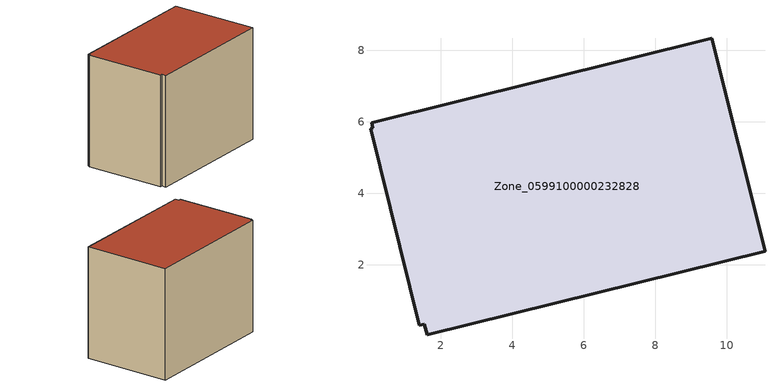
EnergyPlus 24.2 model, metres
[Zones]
Zone_0599100000232828
 floor ground (C_G): 0.07,5.97 9.58,8.34 11.07,2.38 1.62,0.04 1.54,0.34 1.4,0.3 0.04,5.81 0.1,5.82 z0
 wall outside (C_F): 9.58,8.34 0.07,5.97 0.1,5.82 0.04,5.81 1.4,0.3 1.54,0.34 1.62,0.04 11.07,2.38 9.58,8.34 z0:7.87
 roof outside (C_R): 1.54,0.34 1.62,0.04 11.07,2.38 9.58,8.34 0.07,5.97 0.1,5.82 0.04,5.81 1.4,0.3 z7.87
[BUILDING]
Pand.0599100000232828: North Axis=0; Terrain=City; Loads Convergence Tolerance Value=0.04; Temperature Convergence Tolerance Value=0.4; Solar Distribution=FullExterior; Maximum Number of Warmup Days=25; Minimum Number of Warmup Days=1
[Site:Location]
Rotterdam.The.Hague.AP_ZH_NLD Design_Conditions: Latitude=51.96; Longitude=4.45; Time Zone=1; Elevation=-4.5
[SITE:GROUNDTEMPERATURE:BUILDINGSURFACE]
18, 18, 18, 18, 18, 18, 18, 18, 18, 18, 18, 18
[MATERIAL] Thermal Absorptance=0.9; Solar Absorptance=0.7; Visible Absorptance=0.7
Name | Roughness | Thickness | Conductivity | Density | Specific Heat
G.TI.1965-1974 | MediumSmooth | 0.15 | 0.882353 | 540 | 1210
F.TI.1965-1974 | Rough | 0.3 | 0.697674 | 1920 | 840
R.TI.1965-1974 | MediumRough | 0.2 | 0.232558 | 1500 | 1000
[CONSTRUCTION]
C_G: G.TI.1965-1974
C_F: F.TI.1965-1974
C_R: R.TI.1965-1974
[ZONE]
Zone_0599100000232828: Type=1; Multiplier=1; Ceiling Height=Autocalculate; Volume=Autocalculate; Floor Area=autocalculate; Part of Total Floor Area=Yes
[ZONEINFILTRATION:DESIGNFLOWRATE]
Infil_Zone_0599100000232828: Zone or ZoneList or Space or SpaceList=Zone_0599100000232828; Schedule=AlwaysOn; Design Flow Rate Calculation Method=Flow/Area; Flow Rate per Floor Area=0.003; Constant Term Coefficient=1; Temperature Term Coefficient=0; Velocity Term Coefficient=0; Velocity Squared Term Coefficient=0
[HVACTEMPLATE:ZONE:IDEALLOADSAIRSYSTEM]
Zone_0599100000232828: Maximum Heating Supply Air Temperature=50; Minimum Cooling Supply Air Temperature=13; Maximum Heating Supply Air Humidity Ratio=0.0156; Minimum Cooling Supply Air Humidity Ratio=0.0077; Heating Limit=NoLimit; Cooling Limit=NoLimit; Dehumidification Control Type=ConstantSensibleHeatRatio; Cooling Sensible Heat Ratio=0.7; Dehumidification Setpoint=60; Humidification Control Type=None; Humidification Setpoint=30; Outdoor Air Method=None; Outdoor Air Flow Rate per Person=0.00944; Outdoor Air Flow Rate per Zone Floor Area=0; Outdoor Air Flow Rate per Zone=0; Demand Controlled Ventilation Type=None; Outdoor Air Economizer Type=NoEconomizer; Heat Recovery Type=None; Sensible Heat Recovery Effectiveness=0.7; Latent Heat Recovery Effectiveness=0.65
[ZONECONTROL:THERMOSTAT]
ThermostatControl_Zone_0599100000232828: Zone or ZoneList=Zone_0599100000232828; Control Type Schedule=DualSetpointControlType; Control 1=Thermostat_Zone_0599100000232828; Temperature Difference Between Cutout And Setpoint=0
[THERMOSTATSETPOINT:DUALSETPOINT]
Thermostat_Zone_0599100000232828: Heating Setpoint Temperature Schedule=HeatingSetpoint_Zone_0599100000232828; Cooling Setpoint Temperature Schedule=CoolingSetpoint_Zone_0599100000232828
[SCHEDULE:COMPACT]
HeatingSetpoint_Zone_0599100000232828: Through: 12/31, For: AllDays, Until: 24:00, 21
CoolingSetpoint_Zone_0599100000232828: Through: 12/31, For: AllDays, Until: 24:00, 24
DualSetpointControlType: Through: 12/31, For: AllDays, Until: 24:00, 4
AlwaysOn: Through: 12/31, For: AllDays, Until: 24:00, 1
